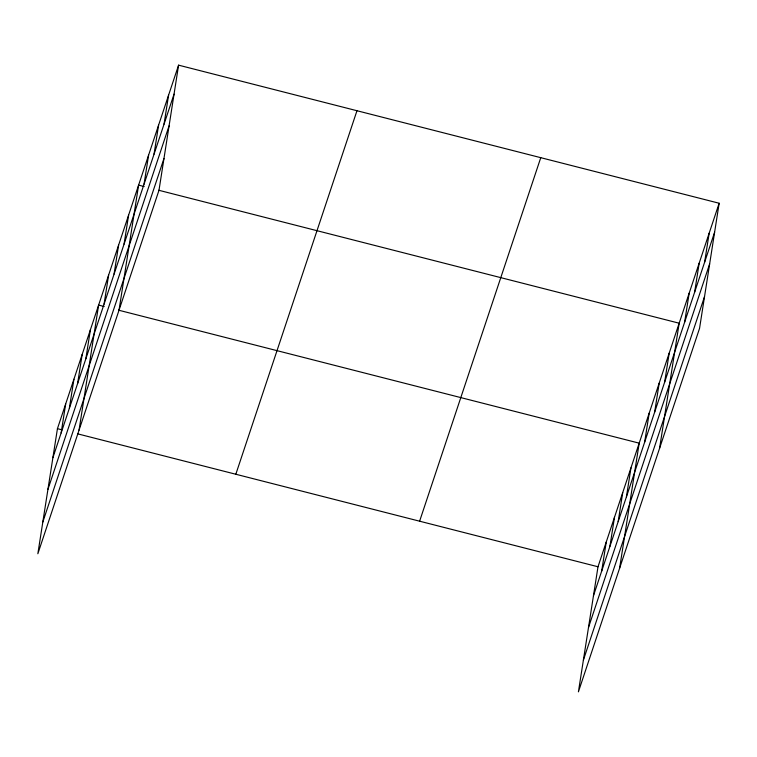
<?xml version="1.0" encoding="UTF-8"?>
<svg xmlns="http://www.w3.org/2000/svg" width="757" height="757" viewBox="0 0 757 757"><rect width="100%" height="100%" fill="white"/><g stroke="black" fill="none" stroke-linecap="round" stroke-linejoin="round"><path stroke-width="1.14" d="M178.586 65.159L57.437 428.68L37.85 553.755L158.998 190.234L178.586 65.159L719.15 203.245L699.563 328.32L578.414 691.841L598.002 566.766L719.15 203.245M61.137 432.957L65.67 403.964M69.37 408.241L73.912 379.238M77.611 383.525L82.153 354.522M85.844 358.799L90.386 329.806M79.04 430.156L98.628 305.08L104.201 306.509M104.078 304.087L108.62 275.094M114.07 274.1L118.612 245.098M124.072 244.114L128.614 215.111M119.019 310.2L138.607 185.115L144.18 186.544M144.057 184.131L148.599 155.128M154.05 154.135L158.591 125.142M164.051 124.148L168.584 95.145M601.701 571.052L606.243 542.05M609.934 546.327L614.476 517.324M618.176 521.611L622.718 492.608M626.418 496.885L630.959 467.892M619.605 568.242L639.192 443.167L118.698 310.209M644.642 442.183L649.184 413.18M654.644 412.187L659.186 383.184M664.637 382.2L669.179 353.197M659.584 448.286L679.171 323.211L158.677 190.244M684.621 322.217L689.163 293.214M694.623 292.221L699.165 263.228M704.616 262.234L709.158 233.232M52.895 457.682L174.044 94.152M47.928 489.382L169.076 125.861M42.818 522.056L163.966 158.525M235.824 474.251L356.973 110.721M419.615 521.194L540.763 157.674M593.46 595.768L714.608 232.248M588.501 627.477L709.64 263.947M583.382 660.142L704.53 296.612M57.437 428.68L61.894 429.815M77.507 433.808L598.002 566.766"/></g></svg>
